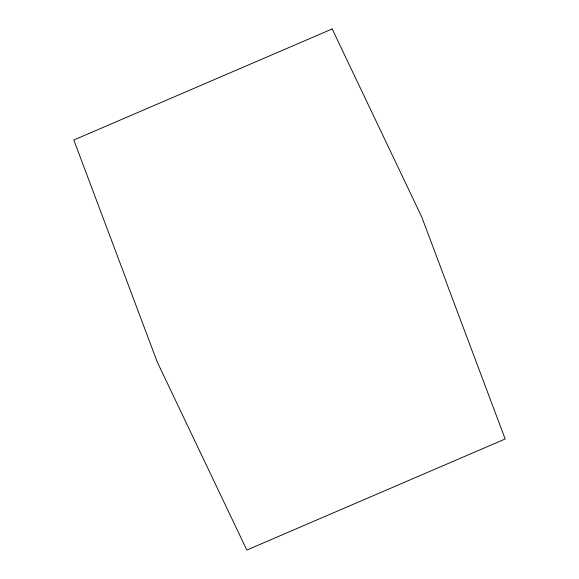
<?xml version="1.0" encoding="UTF-8"?>
<svg xmlns="http://www.w3.org/2000/svg" width="579" height="579" viewBox="0 0 579 579"><rect width="100%" height="100%" fill="white"/><g stroke="black" fill="none" stroke-linecap="round" stroke-linejoin="round"><path stroke-width="0.87" d="M332.18 28.95L73.815 140.009L157.285 362.085L246.82 550.05L505.185 438.991L421.715 216.915L332.18 28.95"/></g></svg>
